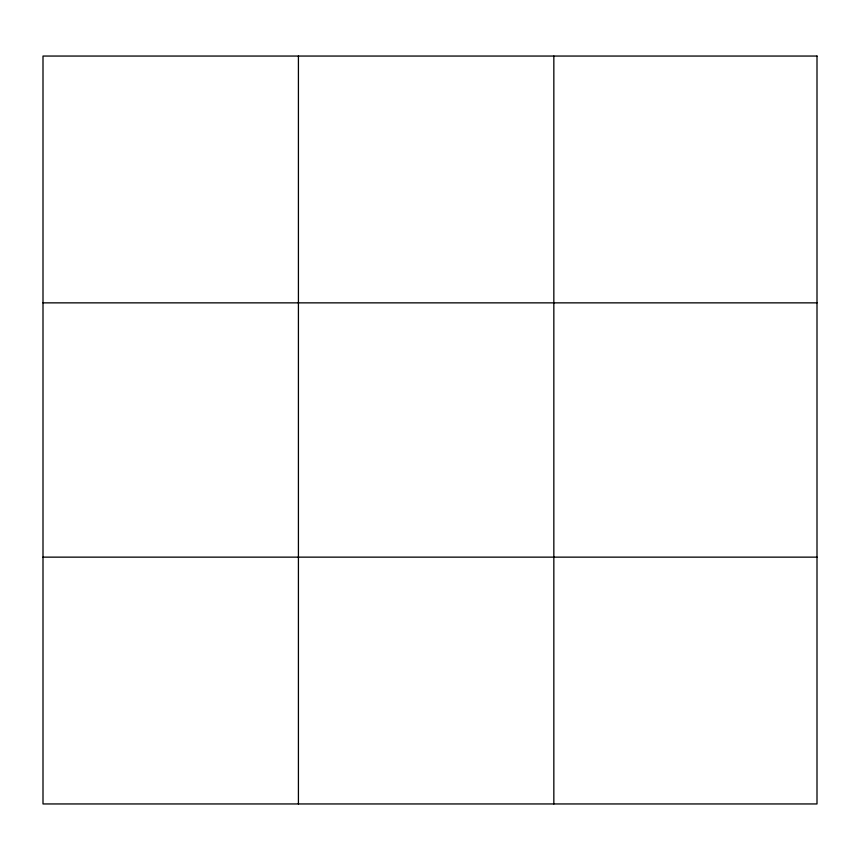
<?xml version="1.0" encoding="UTF-8"?>
<svg xmlns="http://www.w3.org/2000/svg" width="860" height="860" viewBox="0 0 860 860"><rect width="100%" height="100%" fill="white"/><g stroke="black" fill="none" stroke-linecap="round" stroke-linejoin="round"><path stroke-width="1.29" d="M298.42 56.05L298.42 803.949M553.84 56.05L553.84 803.949M43 302.86L817 302.86M43 557.14L817 557.14M817 56.05L43 56.05L43 803.949L817 803.949L817 56.05"/></g></svg>
